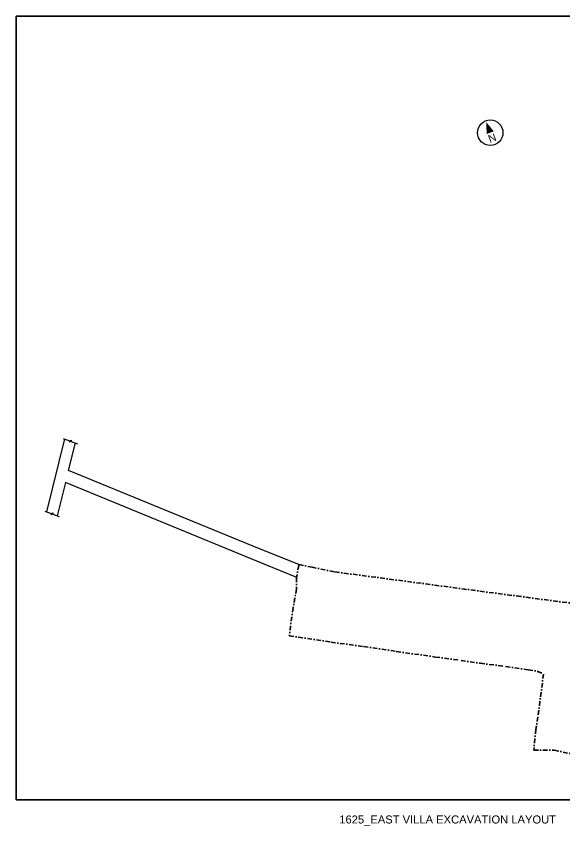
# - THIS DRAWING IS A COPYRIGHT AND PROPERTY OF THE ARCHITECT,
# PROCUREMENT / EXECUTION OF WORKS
# Model space of a CAD drawing. Header units: millimetres. Extents: x -176651 to 388869, y -19158 to 486614.
# Drawn here: x -176651 to 166243, y -19158 to 486614 of the extents above; entities that cross this region are included whole.
import ezdxf
from ezdxf.xclip import XClip

# ---------------------------------------------------------------- set-up
doc = ezdxf.new("R2010")
doc.units = ezdxf.units.MM
doc.header["$LTSCALE"] = 150
doc.header["$XCLIPFRAME"] = 2
doc.linetypes.add('Site boundary$0$DASHDOT', pattern=[25.4, 12.7, -6.35, 0, -6.35])
doc.layers.add('ad-Text', color=7, linetype='Continuous')
doc.layers.add('Site boundary$0$ad-Road', color=2, linetype='Continuous')
doc.layers.add('Site boundary$0$ad-Site Boundary', color=1, linetype='Site boundary$0$DASHDOT', lineweight=35, true_color=0xff0000)
doc.styles.add('Site boundary$0$6 A E W_Core_Typical$0$Standard', font='arial.ttf')
doc.styles.get("Standard").update_dxf_attribs({"font": 'arial.ttf'})

# ---------------------------------------------------------------- blocks, each defined once
blk = doc.blocks.new('Site boundary$0$zw$F8BA')
blk.add_lwpolyline([(0, 7462, 0, 5000, 0), (0, 0, 0, 0, 0)], format="xyseb")
blk.add_circle((0, 0), 8350)
at = {"linetype": 'Continuous', "style": 'Site boundary$0$6 A E W_Core_Typical$0$Standard'}
blk.add_text('N', height=5000, rotation=360, dxfattribs=at).set_placement((-2542, -6146))
blk = doc.blocks.new('Site boundary')
at = {"layer": 'Site boundary$0$ad-Road', "ltscale": 5}
for points in [[(-146546, 222563), (-157709, 176968)], [(0, 144080), (-24630, 153920), (-143957, 202866), (-139632, 220007)], [(-1350, 135935), (-26293, 146121), (-145867, 195276), (-151104, 174526)]]:
    blk.add_lwpolyline(points, dxfattribs=at)
at = {"layer": 'Site boundary$0$ad-Road', "color": 8, "ltscale": 5}
for points in [[(-147246, 222822), (-143299, 221362), (-143303, 220559), (-142264, 221784), (-142268, 220981), (-138360, 219537)], [(-158718, 177341), (-154771, 175882), (-154775, 175079), (-153736, 176304), (-153740, 175501), (-149832, 174056)]]:
    blk.add_lwpolyline(points, dxfattribs=at)
at = {"layer": 'Site boundary$0$ad-Site Boundary', "ltscale": 1.5}
for points in [[(0, 144080), (-75, 143539), (-1405, 135851), (-1412, 128874), (-3557, 117149), (-5983, 99419), (20081, 95597), (40505, 92787), (60922, 89781), (85284, 86292), (101404, 84186), (113351, 82444), (129249, 80319), (143419, 78323), (149320, 77286), (152952, 75663), (149412, 48881), (148166, 41049), (146842, 28125), (159656, 28125), (171661, 25445)], [(173109, 119497), (138698, 124061), (22116, 139516), (8441, 142366), (-3, 144081)]]:
    blk.add_lwpolyline(points, dxfattribs=at)
at = {"xscale": 0.9528263531309543, "yscale": 0.9528263531309543, "zscale": 0.9528263531309543, "rotation": 20.64149787716006}
blk.add_blockref('Site boundary$0$zw$F8BA', (119629, 413822), dxfattribs=at)
blk = doc.blocks.new('1625E_Footing Layout')
at = {"ltscale": 5}
blk.add_lwpolyline([(-176651, 486614), (388869, 486614), (388869, -18386), (-176651, -18386)], close=True, dxfattribs=at)
blk.add_blockref('Site boundary', (0, 0))

msp = doc.modelspace()

# ---------------------------------------------------------------- block references
ref = msp.add_blockref('1625E_Footing Layout', (0, 0))
XClip(ref).set_block_clipping_path([(-176651.2716480088, -2838.4650931536), (388868.7283519913, 486613.8052760336)])

# ---------------------------------------------------------------- texts
at = {"layer": 'ad-Text', "insert": (93012, -15936), "char_height": 5000, "width": 135487.49, "attachment_point": 5}
msp.add_mtext('\\pxt25;1625_EAST VILLA EXCAVATION LAYOUT', dxfattribs=at)

# ---------------------------------------------------------------- next in the draw order: linework, layer by layer
msp.add_lwpolyline([(-176651, 486614), (388869, 486614), (388869, -2838), (-176651, -2838)], close=True)

doc.saveas('drawing.dxf')
